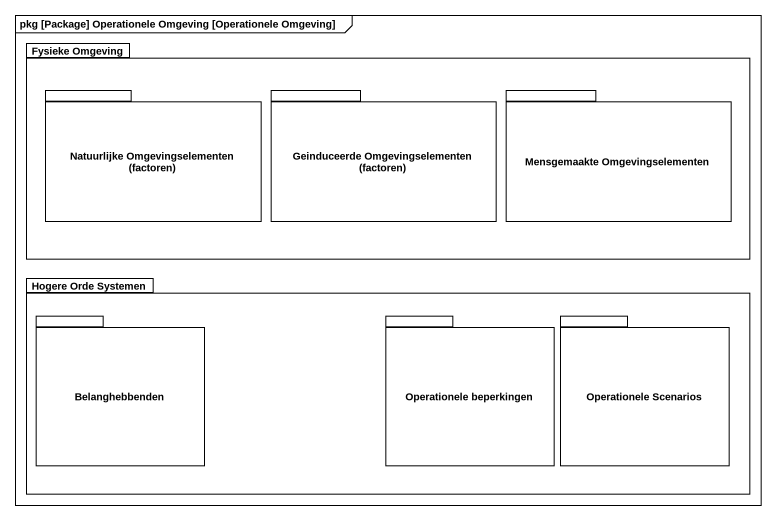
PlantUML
@startuml
mainframe pkg [Package] Operationele Omgeving [Operationele Omgeving]
package "Fysieke Omgeving" as Fysieke_Omgeving {
  package "Natuurlijke Omgevingselementen (factoren)" as Natuurlijke {
  }
  package "Geinduceerde Omgevingselementen (factoren)" as Geinduceerde {
  }
  package "Mensgemaakte Omgevingselementen" as Mensgemaakte {
  }
}
package "Hogere Orde Systemen" as Hogere_Orde_Systemen {
  package Belanghebbenden {
  }
  package "Operationele beperkingen" as Operationele_beperkingen {
  }
  package "Operationele Scenarios" as Operationele_Scenarios {
  }
}
@enduml
